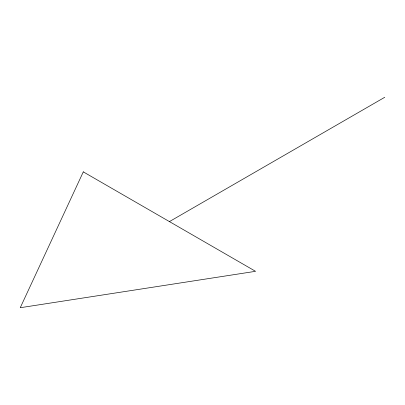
<?xml version="1.0" encoding="UTF-8"?>
<svg xmlns="http://www.w3.org/2000/svg" width="405" height="405" viewBox="0 0 405 405"><rect width="100%" height="100%" fill="white"/><g stroke="black" fill="none" stroke-linecap="round" stroke-linejoin="round"><path stroke-width="0.61" d="M169.427 221.596L384.75 97.281M83.298 171.867L20.25 307.719L255.555 271.32L83.298 171.867"/></g></svg>
